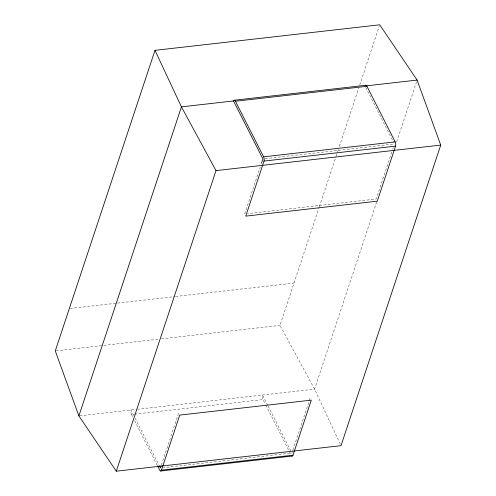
<?xml version="1.0" encoding="UTF-8"?>
<svg xmlns="http://www.w3.org/2000/svg" width="496" height="496" viewBox="0 0 496 496"><rect width="100%" height="100%" fill="white"/><g stroke="black" fill="none" stroke-linecap="round" stroke-linejoin="round"><path stroke-width="0.37" stroke-dasharray="2.48 1.86" d="M161.355 465.056L178.641 412.957L179.186 414.03M244.658 213.974L260.239 167.016M340.355 444.261L314.569 389.131L279.986 325.382L319.102 207.483M319.35 206.745L335.897 156.86M336.145 156.122L337.361 152.458M337.602 151.72L338.334 149.519M339.307 146.587L358.782 87.897M359.755 84.959L379.229 26.269M292.652 450.839L291.921 453.04L163.457 467.641M292.894 450.101L310.186 398.003L310.725 399.075M391.778 152.061L376.197 199.026L247.733 213.627M392.758 149.129L393.241 147.659M376.681 201.94L314.569 389.131L137.882 409.212M396.651 141.744L417.111 80.079M265.224 158.677L394.456 143.989M70.085 308.5L174.747 296.608M175.516 296.515L294.035 283.049M56.036 350.839L102.982 345.501M103.751 345.414L158.391 339.202M161.473 338.855L279.986 325.382M79.658 415.834L137.113 409.299M133.765 415.524L130.963 410A3.416 1.42 83.5 0 0 131.477 414.526L133.771 414.265M134.54 414.179L263.023 399.571L265.459 404.376M365.738 87.383L393.756 142.606M267.759 405.406L262.502 395.052A3.416 1.42 83.5 0 0 263.023 399.571M268.107 406.094L291.22 451.658M265.806 405.065L290.873 454.466M135.166 418.283L159.328 465.918M131.477 414.526L133.219 417.954M134.614 420.701L157.244 465.304"/><path stroke-width="0.74" d="M154.994 50.344L55.267 350.926L78.889 415.921L116.287 471.2L341.006 445.656L440.733 145.074L417.111 80.079L379.713 24.8L154.994 50.344L181.431 106.869L216.014 170.618L116.287 471.2M78.889 415.921L181.431 106.869L233.498 100.948A3.416 1.42 83.5 0 1 235.42 101.24L366.959 86.292L395.163 141.875A3.032 1.259 83.5 0 1 395.548 146.134L377.289 201.171L245.749 216.126L264.008 161.088A3.032 1.259 83.5 0 0 263.618 156.823L235.42 101.24M161.113 465.787L160.382 467.988L159.328 465.918M261.454 163.345L262.917 158.943L233.498 100.948M157.592 465.992L159.681 470.109A3.032 1.259 83.5 0 0 161.473 470.14L179.732 415.102L311.271 400.148L293.012 455.185A3.032 1.259 83.5 0 1 291.859 455.948M234.23 100.235L365.769 85.281M366.569 85.827L417.111 80.079M263.618 156.823L395.163 141.875M264.008 161.088L395.548 146.134M216.014 170.618L440.733 145.074M161.473 470.14L293.012 455.185M160.654 471.008L292.2 456.053M365.298 85.572A3.416 1.42 83.5 0 1 366.959 86.292"/></g></svg>
